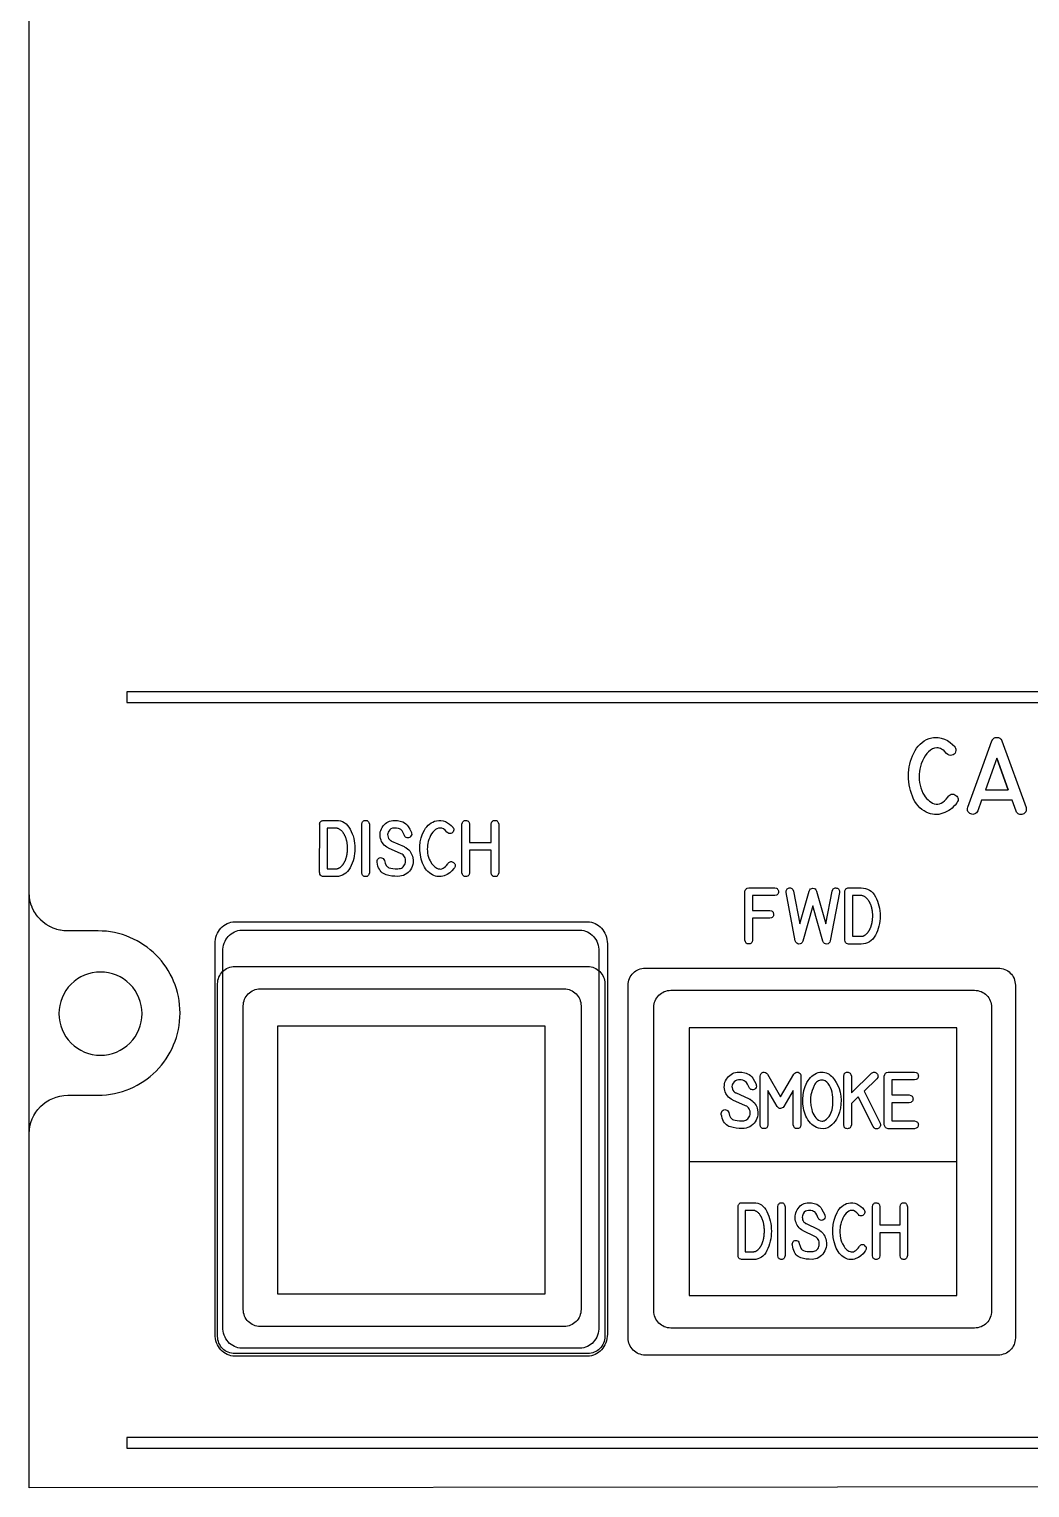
# Model space of a CAD drawing. Extents: x 27 to 704, y 10 to 614.
# Drawn here: x 559.3 to 619.1, y 181.5 to 268.7 of the extents above; entities that cross this region are included whole.
import ezdxf

# ---------------------------------------------------------------- set-up
doc = ezdxf.new("R2010")
doc.units = 0
for name, color, linetype in [('_BACKPANEL', 5, 'CONTINUOUS'), ('_ENGRAVING', 105, 'CONTINUOUS'), ('_LABELS', 30, 'CONTINUOUS'), ('_TOPLAYER', 1, 'CONTINUOUS')]:
    doc.layers.add(name, color=color, linetype=linetype)

msp = doc.modelspace()

# ---------------------------------------------------------------- linework, layer by layer
at = {"layer": '_BACKPANEL'}
for points in [[(704.25, 184.12), (704.25, 181.607), (559.25, 181.485), (559.25, 181.543), (559.25, 201.992), (559.25, 215.381), (559.25, 268.938), (559.25, 295.716), (559.25, 309.105), (704.25, 309.105), (704.25, 295.716), (704.25, 268.938), (704.25, 215.381), (704.25, 201.992)], [(571.545, 212.661), (592.641, 212.661), (592.746, 212.656), (592.848, 212.64), (592.947, 212.615), (593.041, 212.581), (593.131, 212.538), (593.216, 212.486), (593.295, 212.427), (593.368, 212.361), (593.434, 212.288), (593.493, 212.209), (593.544, 212.124), (593.588, 212.034), (593.622, 211.94), (593.647, 211.841), (593.663, 211.739), (593.668, 211.634), (593.668, 190.539), (593.663, 190.433), (593.647, 190.331), (593.622, 190.232), (593.588, 190.138), (593.544, 190.048), (593.493, 189.963), (593.434, 189.884), (593.368, 189.811), (593.295, 189.745), (593.216, 189.686), (593.131, 189.635), (593.041, 189.592), (592.947, 189.557), (592.848, 189.532), (592.746, 189.516), (592.641, 189.511), (571.545, 189.511), (571.44, 189.516), (571.338, 189.532), (571.239, 189.557), (571.145, 189.592), (571.055, 189.635), (570.97, 189.686), (570.891, 189.745), (570.818, 189.811), (570.752, 189.884), (570.693, 189.963), (570.642, 190.048), (570.598, 190.138), (570.564, 190.232), (570.539, 190.331), (570.523, 190.433), (570.518, 190.539), (570.518, 211.634), (570.523, 211.739), (570.539, 211.841), (570.564, 211.94), (570.598, 212.034), (570.642, 212.124), (570.693, 212.209), (570.752, 212.288), (570.818, 212.361), (570.891, 212.427), (570.97, 212.486), (571.055, 212.538), (571.145, 212.581), (571.239, 212.615), (571.338, 212.64), (571.44, 212.656)], [(596.093, 212.573), (617.189, 212.573), (617.294, 212.568), (617.396, 212.552), (617.495, 212.527), (617.59, 212.493), (617.679, 212.45), (617.764, 212.398), (617.843, 212.339), (617.916, 212.273), (617.982, 212.2), (618.041, 212.121), (618.093, 212.036), (618.136, 211.946), (618.17, 211.852), (618.195, 211.753), (618.211, 211.651), (618.216, 211.546), (618.216, 190.451), (618.211, 190.345), (618.195, 190.243), (618.17, 190.145), (618.136, 190.05), (618.093, 189.96), (618.041, 189.876), (617.982, 189.796), (617.916, 189.724), (617.843, 189.657), (617.764, 189.598), (617.679, 189.547), (617.59, 189.504), (617.495, 189.469), (617.396, 189.444), (617.294, 189.429), (617.189, 189.423), (596.093, 189.423), (595.988, 189.429), (595.886, 189.444), (595.787, 189.469), (595.693, 189.504), (595.603, 189.547), (595.518, 189.598), (595.439, 189.657), (595.366, 189.724), (595.3, 189.796), (595.241, 189.876), (595.19, 189.96), (595.147, 190.05), (595.112, 190.145), (595.087, 190.243), (595.071, 190.345), (595.066, 190.451), (595.066, 211.546), (595.071, 211.651), (595.087, 211.753), (595.112, 211.852), (595.147, 211.946), (595.19, 212.036), (595.241, 212.121), (595.3, 212.2), (595.366, 212.273), (595.439, 212.339), (595.518, 212.398), (595.603, 212.45), (595.693, 212.493), (595.787, 212.527), (595.886, 212.552), (595.988, 212.568)]]:
    msp.add_lwpolyline(points, close=True, dxfattribs=at)
msp.add_lwpolyline([(563.514, 207.358, 0.414214), (566.002, 209.846, 0.414214), (563.514, 212.334, 0.414214), (561.026, 209.846, 0.414214)], format="xyb", close=True, dxfattribs=at)
at = {"layer": '_ENGRAVING'}
for points in [[(565.08, 228.454), (700.897, 228.454), (700.897, 229.09), (565.08, 229.09)], [(614.73, 222.476), (614.71, 222.446), (614.698, 222.431), (614.689, 222.417), (614.609, 222.317), (614.523, 222.224), (614.431, 222.139), (614.333, 222.061), (614.229, 221.99), (614.119, 221.928), (614.002, 221.872), (613.88, 221.824), (613.755, 221.787), (613.631, 221.762), (613.507, 221.75), (613.383, 221.752), (613.26, 221.766), (613.137, 221.794), (613.015, 221.835), (612.893, 221.888), (612.757, 221.965), (612.63, 222.053), (612.512, 222.154), (612.404, 222.268), (612.305, 222.393), (612.215, 222.531), (612.135, 222.68), (612.064, 222.843), (612.003, 223.012), (611.951, 223.182), (611.908, 223.355), (611.875, 223.529), (611.851, 223.704), (611.837, 223.882), (611.832, 224.061), (611.837, 224.241), (611.851, 224.421), (611.874, 224.597), (611.908, 224.769), (611.951, 224.938), (612.004, 225.103), (612.066, 225.264), (612.138, 225.421), (612.219, 225.575), (612.311, 225.72), (612.411, 225.85), (612.522, 225.967), (612.643, 226.069), (612.773, 226.157), (612.913, 226.231), (613.062, 226.29), (613.222, 226.336), (613.316, 226.354), (613.411, 226.364), (613.505, 226.366), (613.599, 226.361), (613.694, 226.348), (613.788, 226.327), (613.976, 226.262), (614.155, 226.174), (614.318, 226.069), (614.464, 225.948), (614.593, 225.811), (614.604, 225.795), (614.645, 225.726), (614.666, 225.654), (614.667, 225.578), (614.647, 225.499), (614.61, 225.427), (614.56, 225.369), (614.498, 225.326), (614.424, 225.298), (614.339, 225.288), (614.257, 225.301), (614.179, 225.339), (614.104, 225.402), (613.955, 225.554), (613.881, 225.614), (613.808, 225.662), (613.736, 225.698), (613.664, 225.723), (613.594, 225.737), (613.524, 225.739), (613.388, 225.72), (613.259, 225.675), (613.138, 225.605), (613.024, 225.51), (612.918, 225.394), (612.822, 225.263), (612.735, 225.117), (612.657, 224.956), (612.591, 224.79), (612.539, 224.629), (612.501, 224.474), (612.477, 224.324), (612.462, 224.159), (612.459, 223.994), (612.466, 223.829), (612.485, 223.663), (612.516, 223.499), (612.56, 223.341), (612.618, 223.187), (612.689, 223.038), (612.758, 222.916), (612.832, 222.806), (612.911, 222.708), (612.994, 222.621), (613.081, 222.547), (613.173, 222.485), (613.269, 222.434), (613.369, 222.396), (613.472, 222.374), (613.574, 222.372), (613.675, 222.39), (613.775, 222.429), (613.875, 222.489), (613.975, 222.568), (614.073, 222.668), (614.172, 222.789), (614.214, 222.847), (614.268, 222.899), (614.322, 222.938), (614.376, 222.964), (614.432, 222.976), (614.488, 222.976), (614.545, 222.962), (614.603, 222.935), (614.661, 222.895), (614.714, 222.848), (614.754, 222.8), (614.781, 222.749), (614.796, 222.698), (614.798, 222.644), (614.788, 222.59), (614.765, 222.534)], [(615.374, 222.19), (616.095, 224.174), (616.818, 226.158), (616.865, 226.248), (616.895, 226.283), (616.929, 226.312), (616.968, 226.335), (617.012, 226.351), (617.113, 226.365), (617.215, 226.353), (617.258, 226.337), (617.298, 226.314), (617.333, 226.285), (617.363, 226.249), (617.41, 226.158), (618.853, 222.179), (618.865, 222.103), (618.866, 222.034), (618.857, 221.972), (618.838, 221.918), (618.809, 221.87), (618.769, 221.829), (618.72, 221.796), (618.659, 221.769), (618.596, 221.752), (618.536, 221.746), (618.48, 221.752), (618.428, 221.77), (618.38, 221.8), (618.335, 221.841), (618.294, 221.894), (618.257, 221.958), (618.025, 222.602), (616.191, 222.602), (615.965, 221.974), (615.928, 221.909), (615.886, 221.856), (615.84, 221.815), (615.791, 221.786), (615.738, 221.768), (615.681, 221.763), (615.62, 221.77), (615.556, 221.788), (615.495, 221.816), (615.445, 221.85), (615.406, 221.891), (615.377, 221.938), (615.36, 221.991), (615.354, 222.051), (615.358, 222.117)], [(617.795, 223.234), (617.111, 225.125), (616.422, 223.234)], [(617.111, 225.125), (617.795, 223.234)], [(576.843, 221.4), (577.6, 221.4), (577.736, 221.392), (577.864, 221.367), (577.983, 221.326), (578.093, 221.269), (578.194, 221.195), (578.287, 221.105), (578.37, 220.999), (578.445, 220.876), (578.511, 220.743), (578.568, 220.607), (578.617, 220.468), (578.656, 220.325), (578.687, 220.18), (578.709, 220.031), (578.722, 219.878), (578.726, 219.723), (578.722, 219.567), (578.709, 219.414), (578.687, 219.265), (578.656, 219.12), (578.616, 218.977), (578.568, 218.838), (578.51, 218.702), (578.444, 218.569), (578.369, 218.446), (578.286, 218.34), (578.193, 218.25), (578.092, 218.176), (577.982, 218.119), (577.864, 218.078), (577.736, 218.053), (577.6, 218.045), (576.843, 218.045), (576.846, 218.045), (576.843, 218.045), (576.785, 218.055), (576.712, 218.084), (576.66, 218.131), (576.629, 218.195), (576.62, 218.277), (576.618, 218.277), (576.62, 221.171), (576.618, 221.184), (576.624, 221.227), (576.638, 221.267), (576.659, 221.304), (576.688, 221.337), (576.722, 221.365), (576.76, 221.384), (576.8, 221.396), (576.845, 221.4)], [(577.6, 218.507), (577.606, 218.507), (577.614, 218.507), (577.62, 218.508), (577.627, 218.508), (577.634, 218.509), (577.643, 218.51), (577.65, 218.511), (577.658, 218.512), (577.664, 218.513), (577.672, 218.513), (577.685, 218.517), (577.691, 218.519), (577.699, 218.523), (577.707, 218.524), (577.716, 218.527), (577.722, 218.528), (577.73, 218.531), (577.744, 218.538), (577.761, 218.545), (577.767, 218.547), (577.775, 218.551), (577.788, 218.559), (577.804, 218.567), (577.81, 218.572), (577.818, 218.577), (577.833, 218.587), (577.84, 218.591), (577.849, 218.597), (577.855, 218.602), (577.863, 218.608), (577.87, 218.613), (577.878, 218.618), (577.894, 218.631), (577.907, 218.644), (577.913, 218.651), (577.921, 218.659), (577.928, 218.666), (577.936, 218.674), (577.95, 218.687), (577.957, 218.694), (577.965, 218.702), (577.971, 218.709), (577.979, 218.718), (577.992, 218.735), (578.006, 218.753), (578.019, 218.771), (578.026, 218.78), (578.034, 218.789), (578.039, 218.798), (578.047, 218.808), (578.052, 218.819), (578.059, 218.83), (578.072, 218.849), (578.078, 218.86), (578.085, 218.871), (578.091, 218.881), (578.098, 218.892), (578.108, 218.913), (578.113, 218.925), (578.121, 218.938), (578.126, 218.948), (578.133, 218.961), (578.137, 218.972), (578.143, 218.985), (578.154, 219.01), (578.166, 219.036), (578.17, 219.048), (578.175, 219.062), (578.179, 219.075), (578.185, 219.09), (578.193, 219.116), (578.197, 219.129), (578.202, 219.144), (578.211, 219.172), (578.22, 219.2), (578.223, 219.214), (578.227, 219.229), (578.23, 219.243), (578.235, 219.259), (578.237, 219.271), (578.241, 219.287), (578.246, 219.318), (578.248, 219.332), (578.252, 219.347), (578.254, 219.361), (578.257, 219.377), (578.262, 219.408), (578.264, 219.423), (578.268, 219.439), (578.272, 219.47), (578.272, 219.484), (578.275, 219.501), (578.278, 219.532), (578.28, 219.564), (578.281, 219.596), (578.283, 219.627), (578.284, 219.643), (578.286, 219.66), (578.287, 219.674), (578.288, 219.691), (578.288, 219.706), (578.288, 219.723), (578.288, 219.738), (578.288, 219.754), (578.287, 219.769), (578.286, 219.786), (578.286, 219.801), (578.286, 219.818), (578.283, 219.85), (578.281, 219.88), (578.278, 219.914), (578.276, 219.944), (578.273, 219.975), (578.271, 219.99), (578.27, 220.006), (578.264, 220.037), (578.26, 220.051), (578.259, 220.067), (578.254, 220.098), (578.249, 220.129), (578.241, 220.158), (578.236, 220.186), (578.231, 220.2), (578.228, 220.216), (578.223, 220.23), (578.22, 220.245), (578.212, 220.273), (578.204, 220.301), (578.198, 220.313), (578.194, 220.327), (578.185, 220.355), (578.175, 220.381), (578.17, 220.393), (578.166, 220.407), (578.159, 220.419), (578.154, 220.432), (578.143, 220.456), (578.133, 220.479), (578.122, 220.504), (578.116, 220.515), (578.111, 220.525), (578.098, 220.548), (578.085, 220.57), (578.078, 220.58), (578.072, 220.591), (578.059, 220.61), (578.053, 220.62), (578.048, 220.63), (578.021, 220.668), (577.995, 220.704), (577.966, 220.737), (577.937, 220.768), (577.91, 220.796), (577.879, 220.82), (577.849, 220.845), (577.818, 220.866), (577.789, 220.884), (577.761, 220.899), (577.73, 220.91), (577.699, 220.922), (577.685, 220.926), (577.672, 220.932), (577.643, 220.937), (577.614, 220.938), (577.606, 220.938), (577.6, 220.938), (577.07, 220.938), (577.07, 218.507)], [(579.593, 218.271), (579.565, 218.17), (579.544, 218.13), (579.518, 218.098), (579.487, 218.073), (579.451, 218.055), (579.41, 218.044), (579.364, 218.041), (579.318, 218.045), (579.277, 218.055), (579.241, 218.073), (579.21, 218.099), (579.184, 218.131), (579.163, 218.171), (579.136, 218.271), (579.136, 221.168), (579.163, 221.269), (579.184, 221.308), (579.21, 221.341), (579.241, 221.366), (579.277, 221.385), (579.318, 221.396), (579.364, 221.399), (579.41, 221.396), (579.451, 221.385), (579.487, 221.367), (579.518, 221.342), (579.544, 221.309), (579.565, 221.269), (579.593, 221.168)], [(581.666, 219.831), (581.691, 219.819), (581.72, 219.804), (581.746, 219.79), (581.771, 219.774), (581.797, 219.759), (581.873, 219.703), (581.941, 219.642), (582.002, 219.576), (582.055, 219.505), (582.1, 219.428), (582.138, 219.347), (582.169, 219.26), (582.191, 219.169), (582.209, 219.019), (582.204, 218.866), (582.185, 218.756), (582.153, 218.651), (582.108, 218.55), (582.051, 218.454), (581.983, 218.364), (581.907, 218.286), (581.822, 218.218), (581.73, 218.161), (581.625, 218.112), (581.519, 218.078), (581.411, 218.057), (581.301, 218.05), (581.117, 218.056), (580.937, 218.074), (580.761, 218.105), (580.589, 218.147), (580.507, 218.177), (580.432, 218.216), (580.362, 218.266), (580.298, 218.326), (580.241, 218.397), (580.19, 218.477), (580.144, 218.568), (580.105, 218.669), (580.076, 218.78), (580.054, 218.895), (580.048, 218.952), (580.056, 219.006), (580.077, 219.056), (580.111, 219.103), (580.154, 219.141), (580.202, 219.165), (580.255, 219.176), (580.313, 219.172), (580.371, 219.152), (580.42, 219.119), (580.46, 219.072), (580.489, 219.011), (580.494, 218.997), (580.54, 218.837), (580.6, 218.713), (580.635, 218.664), (580.675, 218.625), (580.717, 218.594), (580.763, 218.572), (580.869, 218.543), (580.993, 218.522), (581.136, 218.512), (581.298, 218.51), (581.373, 218.515), (581.443, 218.529), (581.506, 218.553), (581.563, 218.585), (581.614, 218.628), (581.659, 218.68), (581.698, 218.741), (581.73, 218.812), (581.75, 218.879), (581.76, 218.949), (581.758, 219.019), (581.746, 219.091), (581.724, 219.16), (581.693, 219.224), (581.654, 219.281), (581.606, 219.333), (581.552, 219.372), (581.484, 219.41), (580.74, 219.742), (580.716, 219.755), (580.629, 219.807), (580.551, 219.864), (580.481, 219.926), (580.42, 219.993), (580.368, 220.066), (580.324, 220.143), (580.289, 220.226), (580.263, 220.314), (580.242, 220.417), (580.232, 220.518), (580.233, 220.616), (580.246, 220.712), (580.271, 220.805), (580.307, 220.895), (580.354, 220.982), (580.413, 221.067), (580.48, 221.145), (580.552, 221.213), (580.629, 221.27), (580.711, 221.317), (580.799, 221.353), (580.891, 221.379), (580.988, 221.395), (581.09, 221.4), (581.267, 221.395), (581.434, 221.363), (581.515, 221.342), (581.597, 221.31), (581.692, 221.257), (581.775, 221.195), (581.847, 221.125), (581.907, 221.045), (582.009, 220.869), (582.101, 220.679), (582.116, 220.637), (582.121, 220.56), (582.1, 220.491), (582.059, 220.429), (582.026, 220.399), (581.983, 220.374), (581.938, 220.36), (581.891, 220.356), (581.842, 220.363), (581.796, 220.38), (581.754, 220.407), (581.719, 220.445), (581.69, 220.494), (581.601, 220.688), (581.544, 220.779), (581.468, 220.853), (581.4, 220.891), (581.327, 220.919), (581.222, 220.937), (581.074, 220.941), (580.973, 220.928), (580.884, 220.892), (580.808, 220.833), (580.745, 220.751), (580.712, 220.69), (580.692, 220.625), (580.683, 220.556), (580.687, 220.484), (580.706, 220.399), (580.74, 220.323), (580.789, 220.258), (580.854, 220.203), (580.869, 220.192), (580.886, 220.181), (580.904, 220.173), (580.923, 220.165)], [(584.677, 218.569), (584.663, 218.548), (584.655, 218.536), (584.648, 218.527), (584.53, 218.386), (584.394, 218.267), (584.241, 218.17), (584.071, 218.095), (583.981, 218.067), (583.893, 218.049), (583.804, 218.041), (583.716, 218.042), (583.628, 218.053), (583.54, 218.073), (583.453, 218.102), (583.366, 218.141), (583.268, 218.197), (583.178, 218.262), (583.094, 218.335), (583.016, 218.418), (582.946, 218.509), (582.882, 218.609), (582.824, 218.718), (582.774, 218.836), (582.693, 219.083), (582.639, 219.336), (582.612, 219.593), (582.611, 219.854), (582.638, 220.113), (582.693, 220.361), (582.775, 220.599), (582.885, 220.825), (582.95, 220.931), (583.022, 221.026), (583.101, 221.11), (583.187, 221.185), (583.28, 221.249), (583.38, 221.302), (583.487, 221.346), (583.601, 221.379), (583.736, 221.4), (583.87, 221.398), (584.005, 221.373), (584.139, 221.326), (584.267, 221.261), (584.383, 221.185), (584.487, 221.097), (584.579, 220.997), (584.587, 220.986), (584.617, 220.935), (584.632, 220.883), (584.632, 220.828), (584.618, 220.77), (584.592, 220.717), (584.556, 220.675), (584.512, 220.644), (584.459, 220.624), (584.398, 220.616), (584.34, 220.626), (584.284, 220.654), (584.231, 220.699), (584.124, 220.81), (584.019, 220.888), (583.917, 220.933), (583.866, 220.943), (583.816, 220.945), (583.719, 220.931), (583.627, 220.898), (583.541, 220.847), (583.459, 220.778), (583.384, 220.693), (583.315, 220.598), (583.253, 220.492), (583.197, 220.375), (583.15, 220.254), (583.113, 220.137), (583.086, 220.023), (583.069, 219.914), (583.058, 219.794), (583.056, 219.674), (583.061, 219.554), (583.074, 219.433), (583.096, 219.314), (583.128, 219.199), (583.169, 219.087), (583.22, 218.979), (583.322, 218.809), (583.379, 218.738), (583.438, 218.675), (583.5, 218.621), (583.566, 218.575), (583.634, 218.539), (583.706, 218.511), (583.779, 218.495), (583.852, 218.493), (583.924, 218.507), (583.996, 218.535), (584.067, 218.578), (584.138, 218.636), (584.209, 218.709), (584.279, 218.797), (584.309, 218.839), (584.347, 218.877), (584.386, 218.906), (584.425, 218.924), (584.465, 218.933), (584.505, 218.933), (584.545, 218.923), (584.587, 218.904), (584.628, 218.875), (584.694, 218.805), (584.714, 218.768), (584.725, 218.731), (584.726, 218.692), (584.719, 218.652), (584.703, 218.611)], [(585.126, 218.271), (585.126, 221.168), (585.153, 221.27), (585.175, 221.311), (585.201, 221.343), (585.233, 221.369), (585.27, 221.386), (585.313, 221.397), (585.36, 221.399), (585.408, 221.395), (585.449, 221.383), (585.485, 221.365), (585.515, 221.339), (585.54, 221.307), (585.559, 221.267), (585.579, 221.168), (585.579, 220.085), (586.873, 220.085), (586.873, 221.168), (586.899, 221.269), (586.92, 221.308), (586.946, 221.341), (586.977, 221.366), (587.013, 221.385), (587.054, 221.396), (587.1, 221.399), (587.146, 221.396), (587.187, 221.385), (587.223, 221.367), (587.254, 221.342), (587.28, 221.309), (587.301, 221.269), (587.329, 221.168), (587.329, 218.271), (587.301, 218.17), (587.28, 218.13), (587.254, 218.098), (587.223, 218.073), (587.187, 218.055), (587.146, 218.044), (587.1, 218.041), (587.054, 218.045), (587.013, 218.055), (586.977, 218.073), (586.946, 218.099), (586.92, 218.131), (586.899, 218.171), (586.873, 218.271), (586.873, 219.619), (585.579, 219.619), (585.579, 218.271), (585.559, 218.172), (585.54, 218.133), (585.515, 218.101), (585.485, 218.075), (585.449, 218.057), (585.408, 218.046), (585.36, 218.042), (585.313, 218.044), (585.27, 218.055), (585.233, 218.072), (585.201, 218.097), (585.175, 218.13), (585.153, 218.169)], [(602.045, 214.24), (602.045, 217.131), (602.071, 217.227), (602.091, 217.265), (602.117, 217.297), (602.148, 217.323), (602.185, 217.343), (602.274, 217.364), (603.83, 217.364), (603.928, 217.342), (603.966, 217.323), (603.997, 217.297), (604.022, 217.265), (604.039, 217.226), (604.05, 217.182), (604.053, 217.132), (604.05, 217.081), (604.039, 217.037), (604.021, 216.999), (603.997, 216.968), (603.965, 216.942), (603.926, 216.923), (603.827, 216.903), (602.497, 216.903), (602.497, 216.007), (603.534, 216.007), (603.631, 215.987), (603.67, 215.968), (603.701, 215.943), (603.726, 215.913), (603.744, 215.876), (603.755, 215.834), (603.759, 215.785), (603.756, 215.737), (603.746, 215.694), (603.729, 215.656), (603.704, 215.623), (603.673, 215.596), (603.634, 215.574), (603.534, 215.546), (602.497, 215.546), (602.497, 214.24), (602.478, 214.141), (602.459, 214.102), (602.435, 214.07), (602.405, 214.044), (602.369, 214.026), (602.327, 214.015), (602.279, 214.011), (602.232, 214.013), (602.189, 214.024), (602.152, 214.041), (602.12, 214.066), (602.093, 214.099), (602.072, 214.138)], [(606.323, 217.177), (606.886, 215.217), (607.262, 217.177), (607.304, 217.271), (607.331, 217.306), (607.362, 217.333), (607.397, 217.351), (607.436, 217.361), (607.479, 217.363), (607.526, 217.357), (607.572, 217.344), (607.612, 217.325), (607.644, 217.3), (607.67, 217.27), (607.689, 217.234), (607.702, 217.192), (607.707, 217.09), (607.151, 214.196), (607.119, 214.116), (607.073, 214.058), (607.014, 214.022), (606.941, 214.007), (606.868, 214.015), (606.805, 214.045), (606.753, 214.098), (606.712, 214.173), (606.105, 216.287), (605.502, 214.173), (605.46, 214.096), (605.408, 214.043), (605.346, 214.013), (605.275, 214.007), (605.204, 214.023), (605.145, 214.06), (605.097, 214.118), (605.06, 214.196), (604.503, 217.09), (604.515, 217.195), (604.529, 217.238), (604.549, 217.275), (604.575, 217.305), (604.607, 217.33), (604.644, 217.348), (604.687, 217.36), (604.731, 217.364), (604.772, 217.361), (604.81, 217.35), (604.845, 217.332), (604.877, 217.305), (604.906, 217.27), (604.954, 217.177), (605.325, 215.214), (605.888, 217.177), (605.927, 217.248), (605.977, 217.3), (606.038, 217.332), (606.109, 217.344), (606.179, 217.335), (606.238, 217.305), (606.286, 217.252)], [(608.244, 217.364), (609.001, 217.364), (609.138, 217.355), (609.266, 217.331), (609.385, 217.29), (609.495, 217.233), (609.596, 217.159), (609.689, 217.069), (609.772, 216.962), (609.847, 216.839), (609.913, 216.707), (609.97, 216.57), (610.018, 216.431), (610.058, 216.289), (610.089, 216.143), (610.111, 215.994), (610.124, 215.841), (610.128, 215.686), (610.124, 215.53), (610.111, 215.377), (610.089, 215.228), (610.058, 215.082), (610.018, 214.94), (609.97, 214.801), (609.912, 214.664), (609.846, 214.532), (609.771, 214.409), (609.688, 214.302), (609.595, 214.212), (609.494, 214.138), (609.384, 214.081), (609.265, 214.04), (609.138, 214.016), (609.001, 214.007), (608.244, 214.007), (608.247, 214.007), (608.244, 214.007), (608.186, 214.017), (608.113, 214.046), (608.061, 214.093), (608.031, 214.158), (608.021, 214.24), (608.019, 214.24), (608.021, 217.134), (608.019, 217.147), (608.025, 217.191), (608.039, 217.231), (608.06, 217.267), (608.089, 217.301), (608.123, 217.328), (608.161, 217.348), (608.202, 217.36), (608.246, 217.364)], [(609.001, 214.469), (609.008, 214.469), (609.016, 214.469), (609.021, 214.47), (609.029, 214.471), (609.036, 214.472), (609.045, 214.473), (609.051, 214.474), (609.059, 214.474), (609.066, 214.475), (609.074, 214.476), (609.087, 214.479), (609.093, 214.482), (609.101, 214.486), (609.108, 214.487), (609.117, 214.489), (609.124, 214.491), (609.132, 214.494), (609.146, 214.501), (609.162, 214.507), (609.169, 214.51), (609.177, 214.514), (609.189, 214.522), (609.206, 214.53), (609.212, 214.534), (609.22, 214.54), (609.234, 214.55), (609.242, 214.554), (609.251, 214.56), (609.257, 214.565), (609.265, 214.571), (609.271, 214.575), (609.279, 214.581), (609.296, 214.594), (609.308, 214.607), (609.315, 214.614), (609.323, 214.622), (609.329, 214.628), (609.337, 214.637), (609.352, 214.65), (609.358, 214.656), (609.366, 214.664), (609.373, 214.672), (609.381, 214.681), (609.394, 214.697), (609.408, 214.715), (609.421, 214.733), (609.427, 214.742), (609.435, 214.751), (609.441, 214.761), (609.448, 214.771), (609.454, 214.782), (609.461, 214.792), (609.474, 214.812), (609.48, 214.823), (609.487, 214.833), (609.492, 214.844), (609.5, 214.855), (609.509, 214.876), (609.515, 214.887), (609.522, 214.9), (609.528, 214.911), (609.535, 214.923), (609.539, 214.935), (609.545, 214.948), (609.556, 214.973), (609.567, 214.999), (609.571, 215.011), (609.577, 215.025), (609.581, 215.038), (609.587, 215.053), (609.595, 215.079), (609.599, 215.092), (609.604, 215.107), (609.612, 215.135), (609.622, 215.163), (609.624, 215.177), (609.628, 215.192), (609.632, 215.206), (609.636, 215.222), (609.639, 215.234), (609.643, 215.25), (609.648, 215.281), (609.65, 215.295), (609.654, 215.31), (609.656, 215.324), (609.659, 215.34), (609.664, 215.371), (609.666, 215.386), (609.67, 215.402), (609.673, 215.433), (609.674, 215.447), (609.677, 215.464), (609.68, 215.495), (609.681, 215.527), (609.683, 215.559), (609.685, 215.59), (609.685, 215.606), (609.688, 215.623), (609.689, 215.637), (609.689, 215.654), (609.689, 215.669), (609.689, 215.686), (609.689, 215.701), (609.689, 215.717), (609.689, 215.732), (609.688, 215.749), (609.688, 215.764), (609.688, 215.781), (609.685, 215.813), (609.683, 215.843), (609.68, 215.877), (609.678, 215.907), (609.675, 215.938), (609.673, 215.953), (609.672, 215.969), (609.665, 216), (609.662, 216.014), (609.66, 216.03), (609.656, 216.061), (609.651, 216.092), (609.643, 216.121), (609.638, 216.149), (609.633, 216.163), (609.63, 216.179), (609.625, 216.193), (609.622, 216.208), (609.614, 216.236), (609.606, 216.264), (609.6, 216.276), (609.596, 216.29), (609.587, 216.318), (609.577, 216.344), (609.571, 216.357), (609.567, 216.371), (609.561, 216.382), (609.556, 216.395), (609.545, 216.42), (609.535, 216.443), (609.524, 216.467), (609.517, 216.478), (609.513, 216.489), (609.5, 216.511), (609.487, 216.533), (609.48, 216.543), (609.474, 216.554), (609.461, 216.574), (609.455, 216.584), (609.45, 216.593), (609.423, 216.631), (609.397, 216.667), (609.368, 216.7), (609.339, 216.731), (609.312, 216.759), (609.281, 216.784), (609.251, 216.808), (609.22, 216.829), (609.191, 216.847), (609.162, 216.862), (609.132, 216.874), (609.101, 216.885), (609.087, 216.889), (609.074, 216.895), (609.045, 216.9), (609.016, 216.902), (609.008, 216.902), (609.001, 216.902), (608.471, 216.902), (608.471, 214.469)], [(571.555, 215.336), (592.631, 215.336), (592.753, 215.329), (592.871, 215.309), (592.986, 215.277), (593.095, 215.233), (593.199, 215.177), (593.297, 215.112), (593.389, 215.036), (593.473, 214.951), (593.55, 214.857), (593.619, 214.756), (593.678, 214.647), (593.728, 214.532), (593.768, 214.411), (593.797, 214.284), (593.815, 214.153), (593.821, 214.018), (593.821, 190.676), (593.815, 190.541), (593.797, 190.41), (593.768, 190.284), (593.728, 190.162), (593.678, 190.047), (593.619, 189.938), (593.55, 189.837), (593.473, 189.743), (593.389, 189.658), (593.297, 189.582), (593.199, 189.517), (593.095, 189.461), (592.986, 189.417), (592.871, 189.385), (592.753, 189.365), (592.631, 189.358), (571.555, 189.358), (571.433, 189.365), (571.315, 189.385), (571.2, 189.417), (571.091, 189.461), (570.987, 189.517), (570.889, 189.582), (570.797, 189.658), (570.713, 189.743), (570.636, 189.837), (570.568, 189.938), (570.508, 190.047), (570.458, 190.162), (570.418, 190.284), (570.389, 190.41), (570.371, 190.541), (570.365, 190.676), (570.365, 214.018), (570.371, 214.153), (570.389, 214.284), (570.418, 214.411), (570.458, 214.532), (570.508, 214.647), (570.568, 214.756), (570.636, 214.857), (570.713, 214.951), (570.797, 215.036), (570.889, 215.112), (570.987, 215.177), (571.091, 215.233), (571.2, 215.277), (571.315, 215.309), (571.433, 215.329)], [(571.963, 214.836), (592.179, 214.836), (592.296, 214.83), (592.41, 214.81), (592.52, 214.779), (592.625, 214.737), (592.725, 214.683), (592.819, 214.62), (592.907, 214.547), (592.988, 214.465), (593.061, 214.375), (593.127, 214.278), (593.184, 214.173), (593.232, 214.062), (593.27, 213.945), (593.298, 213.824), (593.315, 213.697), (593.321, 213.567), (593.321, 191.105), (593.315, 190.975), (593.298, 190.849), (593.27, 190.727), (593.232, 190.61), (593.184, 190.499), (593.127, 190.395), (593.061, 190.297), (592.988, 190.207), (592.907, 190.125), (592.819, 190.052), (592.725, 189.989), (592.625, 189.936), (592.52, 189.893), (592.41, 189.862), (592.296, 189.843), (592.179, 189.836), (571.963, 189.836), (571.846, 189.843), (571.733, 189.862), (571.623, 189.893), (571.518, 189.936), (571.418, 189.989), (571.324, 190.052), (571.236, 190.125), (571.155, 190.207), (571.081, 190.297), (571.016, 190.395), (570.959, 190.499), (570.911, 190.61), (570.872, 190.727), (570.844, 190.849), (570.827, 190.975), (570.821, 191.105), (570.821, 213.567), (570.827, 213.697), (570.844, 213.824), (570.872, 213.945), (570.911, 214.062), (570.959, 214.173), (571.016, 214.278), (571.081, 214.375), (571.155, 214.465), (571.236, 214.547), (571.324, 214.62), (571.418, 214.683), (571.518, 214.737), (571.623, 214.779), (571.733, 214.81), (571.846, 214.83)], [(565.08, 183.867), (700.897, 183.867), (700.897, 184.504), (565.08, 184.504)]]:
    msp.add_lwpolyline(points, close=True, dxfattribs=at)
at = {"layer": '_LABELS'}
for points in [[(590.093, 193.085), (590.093, 209.087), (574.093, 209.087), (574.093, 193.085)], [(614.721, 192.996), (614.721, 208.998), (598.721, 208.998), (598.721, 192.996)], [(602.269, 204.762), (602.295, 204.751), (602.325, 204.736), (602.351, 204.721), (602.376, 204.705), (602.403, 204.69), (602.48, 204.634), (602.549, 204.572), (602.61, 204.506), (602.664, 204.434), (602.71, 204.357), (602.749, 204.275), (602.779, 204.188), (602.802, 204.096), (602.82, 203.945), (602.815, 203.791), (602.796, 203.681), (602.763, 203.575), (602.718, 203.473), (602.66, 203.376), (602.591, 203.286), (602.514, 203.207), (602.428, 203.139), (602.335, 203.082), (602.228, 203.032), (602.121, 202.997), (602.011, 202.976), (601.899, 202.969), (601.712, 202.975), (601.53, 202.994), (601.351, 203.025), (601.177, 203.068), (601.094, 203.097), (601.018, 203.137), (600.947, 203.187), (600.883, 203.248), (600.824, 203.319), (600.772, 203.4), (600.726, 203.491), (600.687, 203.593), (600.657, 203.705), (600.634, 203.82), (600.629, 203.878), (600.637, 203.932), (600.658, 203.983), (600.692, 204.03), (600.736, 204.068), (600.785, 204.093), (600.838, 204.103), (600.897, 204.099), (600.956, 204.079), (601.006, 204.046), (601.046, 203.998), (601.076, 203.938), (601.081, 203.923), (601.127, 203.762), (601.188, 203.637), (601.224, 203.588), (601.264, 203.548), (601.307, 203.517), (601.354, 203.496), (601.461, 203.466), (601.587, 203.445), (601.732, 203.434), (601.896, 203.433), (601.973, 203.438), (602.043, 203.452), (602.107, 203.476), (602.165, 203.509), (602.217, 203.551), (602.263, 203.604), (602.302, 203.665), (602.335, 203.736), (602.355, 203.805), (602.365, 203.874), (602.363, 203.945), (602.351, 204.018), (602.329, 204.088), (602.297, 204.151), (602.258, 204.209), (602.209, 204.261), (602.154, 204.301), (602.085, 204.338), (601.33, 204.673), (601.306, 204.686), (601.218, 204.739), (601.138, 204.796), (601.068, 204.858), (601.006, 204.926), (600.953, 204.999), (600.909, 205.077), (600.873, 205.16), (600.846, 205.249), (600.825, 205.353), (600.815, 205.455), (600.817, 205.553), (600.83, 205.65), (600.855, 205.743), (600.891, 205.834), (600.939, 205.922), (600.999, 206.007), (601.067, 206.086), (601.14, 206.154), (601.218, 206.211), (601.301, 206.259), (601.39, 206.295), (601.483, 206.322), (601.582, 206.337), (601.686, 206.343), (601.865, 206.338), (602.035, 206.305), (602.117, 206.284), (602.199, 206.252), (602.296, 206.199), (602.381, 206.136), (602.453, 206.065), (602.514, 205.985), (602.618, 205.808), (602.711, 205.617), (602.726, 205.574), (602.731, 205.497), (602.709, 205.427), (602.669, 205.364), (602.634, 205.335), (602.591, 205.31), (602.546, 205.295), (602.498, 205.291), (602.449, 205.298), (602.401, 205.315), (602.359, 205.343), (602.324, 205.381), (602.294, 205.43), (602.203, 205.626), (602.146, 205.717), (602.069, 205.792), (602, 205.83), (601.925, 205.858), (601.819, 205.876), (601.669, 205.881), (601.567, 205.867), (601.477, 205.831), (601.4, 205.772), (601.335, 205.689), (601.302, 205.627), (601.282, 205.562), (601.273, 205.493), (601.277, 205.42), (601.296, 205.334), (601.33, 205.258), (601.381, 205.192), (601.446, 205.137), (601.461, 205.126), (601.479, 205.115), (601.497, 205.107), (601.516, 205.099)], [(605.395, 203.195), (605.368, 203.094), (605.346, 203.055), (605.32, 203.022), (605.289, 202.997), (605.252, 202.979), (605.211, 202.969), (605.165, 202.965), (605.119, 202.969), (605.077, 202.98), (605.041, 202.998), (605.01, 203.023), (604.984, 203.056), (604.963, 203.095), (604.936, 203.195), (604.936, 205.256), (604.377, 204.287), (604.331, 204.239), (604.282, 204.204), (604.231, 204.182), (604.177, 204.173), (604.123, 204.179), (604.073, 204.199), (604.025, 204.236), (603.981, 204.287), (603.425, 205.251), (603.426, 203.195), (603.402, 203.095), (603.381, 203.056), (603.354, 203.024), (603.322, 202.999), (603.284, 202.981), (603.24, 202.97), (603.191, 202.967), (603.141, 202.971), (603.098, 202.981), (603.061, 202.999), (603.03, 203.024), (603.004, 203.057), (602.985, 203.096), (602.965, 203.195), (602.965, 206.108), (602.98, 206.194), (603.013, 206.26), (603.063, 206.307), (603.13, 206.335), (603.203, 206.342), (603.271, 206.327), (603.335, 206.29), (603.394, 206.23), (604.178, 204.866), (604.97, 206.23), (605.029, 206.29), (605.092, 206.327), (605.159, 206.342), (605.232, 206.334), (605.298, 206.306), (605.347, 206.259), (605.38, 206.193), (605.395, 206.108)], [(607.672, 205.371), (607.736, 205.14), (607.776, 204.905), (607.792, 204.666), (607.786, 204.423), (607.755, 204.182), (607.701, 203.952), (607.622, 203.733), (607.519, 203.525), (607.44, 203.404), (607.348, 203.292), (607.242, 203.189), (607.123, 203.096), (606.994, 203.022), (606.859, 202.977), (606.717, 202.961), (606.569, 202.973), (606.449, 203), (606.336, 203.038), (606.231, 203.087), (606.133, 203.147), (606.042, 203.217), (605.958, 203.299), (605.882, 203.391), (605.813, 203.494), (605.75, 203.604), (605.695, 203.717), (605.647, 203.833), (605.606, 203.952), (605.572, 204.074), (605.545, 204.2), (605.512, 204.46), (605.506, 204.724), (605.528, 204.985), (605.577, 205.242), (605.654, 205.496), (605.702, 205.618), (605.757, 205.732), (605.819, 205.836), (605.887, 205.932), (605.963, 206.02), (606.044, 206.099), (606.133, 206.169), (606.228, 206.23), (606.326, 206.279), (606.425, 206.314), (606.527, 206.336), (606.631, 206.343), (606.729, 206.338), (606.822, 206.323), (606.911, 206.299), (606.995, 206.266), (607.075, 206.223), (607.15, 206.17), (607.22, 206.108), (607.286, 206.037), (607.406, 205.88), (607.51, 205.717), (607.599, 205.547)], [(606.644, 205.874), (606.571, 205.869), (606.503, 205.854), (606.439, 205.828), (606.38, 205.792), (606.326, 205.747), (606.276, 205.69), (606.231, 205.624), (606.19, 205.547), (606.12, 205.39), (606.064, 205.245), (606.023, 205.111), (605.995, 204.99), (605.974, 204.804), (605.972, 204.583), (605.994, 204.345), (606.041, 204.11), (606.075, 203.996), (606.116, 203.888), (606.165, 203.786), (606.222, 203.689), (606.287, 203.604), (606.361, 203.534), (606.445, 203.48), (606.538, 203.441), (606.648, 203.42), (606.7, 203.42), (606.75, 203.428), (606.799, 203.443), (606.845, 203.465), (606.932, 203.533), (607.009, 203.616), (607.077, 203.702), (607.134, 203.79), (607.182, 203.882), (607.222, 203.984), (607.255, 204.101), (607.281, 204.233), (607.3, 204.38), (607.311, 204.534), (607.312, 204.688), (607.304, 204.842), (607.285, 204.996), (607.257, 205.146), (607.217, 205.288), (607.166, 205.423), (607.104, 205.55), (607.029, 205.662), (606.94, 205.752), (606.836, 205.819), (606.719, 205.864)], [(609.608, 206.28), (609.698, 206.33), (609.741, 206.342), (609.783, 206.344), (609.823, 206.338), (609.863, 206.322), (609.9, 206.298), (609.937, 206.264), (609.968, 206.226), (609.99, 206.187), (610.003, 206.148), (610.007, 206.108), (610.001, 206.067), (609.986, 206.026), (609.929, 205.943), (609.174, 205.209), (610.131, 203.299), (610.149, 203.192), (610.147, 203.145), (610.137, 203.103), (610.118, 203.065), (610.092, 203.032), (610.059, 203.003), (610.017, 202.979), (609.972, 202.962), (609.93, 202.953), (609.889, 202.954), (609.851, 202.963), (609.815, 202.981), (609.781, 203.009), (609.72, 203.09), (608.827, 204.873), (608.411, 204.467), (608.411, 203.192), (608.383, 203.09), (608.361, 203.051), (608.333, 203.018), (608.301, 202.993), (608.263, 202.975), (608.22, 202.965), (608.172, 202.962), (608.124, 202.966), (608.081, 202.977), (608.045, 202.995), (608.015, 203.021), (607.99, 203.053), (607.971, 203.092), (607.952, 203.192), (607.952, 206.108), (607.971, 206.209), (607.99, 206.249), (608.015, 206.281), (608.045, 206.307), (608.081, 206.326), (608.124, 206.337), (608.172, 206.342), (608.22, 206.339), (608.263, 206.329), (608.301, 206.311), (608.333, 206.285), (608.361, 206.252), (608.383, 206.212), (608.411, 206.108), (608.411, 205.114)], [(612.187, 205.882), (610.836, 205.882), (610.836, 204.98), (611.866, 204.98), (611.968, 204.952), (612.007, 204.931), (612.04, 204.904), (612.065, 204.872), (612.083, 204.835), (612.094, 204.793), (612.097, 204.745), (612.093, 204.698), (612.082, 204.655), (612.064, 204.618), (612.039, 204.586), (612.006, 204.56), (611.967, 204.539), (611.866, 204.512), (610.836, 204.512), (610.836, 203.428), (612.187, 203.428), (612.288, 203.4), (612.327, 203.379), (612.36, 203.352), (612.385, 203.321), (612.403, 203.284), (612.414, 203.242), (612.417, 203.195), (612.414, 203.148), (612.403, 203.107), (612.385, 203.07), (612.36, 203.039), (612.327, 203.012), (612.288, 202.991), (612.187, 202.964), (610.61, 202.964), (610.519, 202.989), (610.481, 203.01), (610.45, 203.036), (610.424, 203.068), (610.403, 203.106), (610.378, 203.199), (610.378, 206.112), (610.404, 206.208), (610.425, 206.246), (610.451, 206.278), (610.483, 206.304), (610.52, 206.323), (610.61, 206.343), (612.187, 206.343), (612.288, 206.321), (612.327, 206.301), (612.36, 206.276), (612.385, 206.243), (612.402, 206.205), (612.413, 206.161), (612.416, 206.111), (612.413, 206.06), (612.402, 206.016), (612.384, 205.979), (612.359, 205.947), (612.327, 205.921), (612.287, 205.902)], [(601.848, 198.536), (602.563, 198.536), (602.692, 198.528), (602.813, 198.503), (602.925, 198.461), (603.029, 198.403), (603.125, 198.329), (603.212, 198.237), (603.291, 198.13), (603.362, 198.005), (603.424, 197.871), (603.478, 197.734), (603.524, 197.593), (603.561, 197.448), (603.59, 197.301), (603.611, 197.15), (603.624, 196.996), (603.628, 196.838), (603.624, 196.681), (603.611, 196.527), (603.59, 196.376), (603.561, 196.228), (603.524, 196.084), (603.478, 195.943), (603.424, 195.806), (603.361, 195.671), (603.291, 195.547), (603.211, 195.439), (603.124, 195.348), (603.028, 195.273), (602.925, 195.215), (602.812, 195.174), (602.692, 195.149), (602.563, 195.141), (601.848, 195.141), (601.851, 195.141), (601.848, 195.141), (601.793, 195.151), (601.724, 195.18), (601.675, 195.228), (601.646, 195.293), (601.637, 195.376), (601.635, 195.376), (601.637, 198.304), (601.635, 198.317), (601.641, 198.361), (601.654, 198.401), (601.674, 198.438), (601.701, 198.472), (601.733, 198.5), (601.769, 198.52), (601.807, 198.532), (601.849, 198.536)], [(602.563, 195.608), (602.569, 195.608), (602.577, 195.608), (602.582, 195.609), (602.589, 195.61), (602.596, 195.611), (602.604, 195.612), (602.61, 195.612), (602.618, 195.613), (602.624, 195.614), (602.631, 195.615), (602.644, 195.618), (602.65, 195.621), (602.657, 195.625), (602.664, 195.626), (602.672, 195.628), (602.679, 195.63), (602.686, 195.633), (602.7, 195.64), (602.715, 195.646), (602.721, 195.649), (602.729, 195.653), (602.741, 195.661), (602.756, 195.67), (602.762, 195.674), (602.77, 195.68), (602.783, 195.69), (602.79, 195.694), (602.799, 195.699), (602.805, 195.704), (602.812, 195.711), (602.818, 195.715), (602.826, 195.721), (602.841, 195.734), (602.853, 195.748), (602.859, 195.754), (602.867, 195.762), (602.873, 195.769), (602.881, 195.777), (602.894, 195.791), (602.9, 195.797), (602.908, 195.806), (602.914, 195.813), (602.922, 195.822), (602.934, 195.839), (602.947, 195.857), (602.96, 195.875), (602.966, 195.884), (602.973, 195.893), (602.979, 195.903), (602.985, 195.913), (602.991, 195.924), (602.998, 195.935), (603.01, 195.955), (603.015, 195.966), (603.022, 195.976), (603.027, 195.987), (603.034, 195.998), (603.043, 196.019), (603.048, 196.031), (603.055, 196.044), (603.061, 196.055), (603.067, 196.067), (603.071, 196.079), (603.076, 196.092), (603.087, 196.117), (603.098, 196.144), (603.102, 196.156), (603.107, 196.17), (603.111, 196.184), (603.116, 196.198), (603.124, 196.225), (603.127, 196.238), (603.133, 196.253), (603.14, 196.281), (603.149, 196.31), (603.152, 196.324), (603.155, 196.339), (603.159, 196.353), (603.163, 196.369), (603.165, 196.382), (603.169, 196.397), (603.174, 196.429), (603.176, 196.443), (603.18, 196.459), (603.181, 196.473), (603.184, 196.489), (603.189, 196.52), (603.191, 196.535), (603.195, 196.552), (603.198, 196.583), (603.199, 196.597), (603.201, 196.615), (603.204, 196.646), (603.206, 196.678), (603.207, 196.711), (603.209, 196.742), (603.209, 196.758), (603.212, 196.775), (603.212, 196.789), (603.213, 196.807), (603.213, 196.822), (603.213, 196.838), (603.213, 196.854), (603.213, 196.87), (603.212, 196.886), (603.212, 196.903), (603.212, 196.918), (603.212, 196.934), (603.209, 196.968), (603.207, 196.997), (603.204, 197.032), (603.203, 197.062), (603.2, 197.094), (603.197, 197.109), (603.196, 197.125), (603.19, 197.157), (603.187, 197.171), (603.186, 197.186), (603.181, 197.218), (603.177, 197.249), (603.169, 197.279), (603.165, 197.307), (603.16, 197.322), (603.157, 197.337), (603.152, 197.351), (603.149, 197.367), (603.142, 197.395), (603.134, 197.424), (603.129, 197.436), (603.125, 197.45), (603.116, 197.478), (603.107, 197.505), (603.102, 197.517), (603.098, 197.531), (603.092, 197.543), (603.087, 197.556), (603.076, 197.581), (603.067, 197.604), (603.057, 197.629), (603.051, 197.64), (603.046, 197.651), (603.034, 197.674), (603.022, 197.695), (603.015, 197.706), (603.01, 197.717), (602.998, 197.737), (602.991, 197.747), (602.987, 197.757), (602.961, 197.795), (602.937, 197.831), (602.909, 197.864), (602.882, 197.896), (602.856, 197.924), (602.827, 197.949), (602.799, 197.974), (602.77, 197.995), (602.742, 198.014), (602.715, 198.029), (602.686, 198.04), (602.657, 198.052), (602.644, 198.056), (602.631, 198.062), (602.604, 198.067), (602.577, 198.068), (602.569, 198.068), (602.563, 198.068), (602.062, 198.068), (602.062, 195.608)], [(604.447, 195.37), (604.421, 195.267), (604.4, 195.227), (604.376, 195.194), (604.346, 195.169), (604.312, 195.151), (604.274, 195.14), (604.23, 195.137), (604.187, 195.141), (604.148, 195.152), (604.114, 195.17), (604.085, 195.195), (604.06, 195.228), (604.041, 195.268), (604.015, 195.37), (604.015, 198.3), (604.041, 198.403), (604.06, 198.443), (604.085, 198.476), (604.114, 198.502), (604.148, 198.52), (604.187, 198.531), (604.23, 198.535), (604.274, 198.532), (604.312, 198.521), (604.346, 198.502), (604.376, 198.477), (604.4, 198.444), (604.421, 198.403), (604.447, 198.3)], [(606.406, 196.948), (606.43, 196.936), (606.458, 196.921), (606.482, 196.906), (606.506, 196.891), (606.531, 196.875), (606.602, 196.818), (606.667, 196.757), (606.724, 196.69), (606.774, 196.618), (606.817, 196.541), (606.853, 196.458), (606.881, 196.371), (606.903, 196.278), (606.919, 196.127), (606.915, 195.971), (606.897, 195.861), (606.867, 195.754), (606.824, 195.652), (606.77, 195.554), (606.706, 195.464), (606.634, 195.385), (606.554, 195.316), (606.467, 195.259), (606.368, 195.209), (606.267, 195.174), (606.165, 195.153), (606.061, 195.146), (605.887, 195.152), (605.717, 195.17), (605.551, 195.201), (605.388, 195.244), (605.311, 195.274), (605.24, 195.314), (605.174, 195.365), (605.114, 195.426), (605.06, 195.497), (605.011, 195.578), (604.968, 195.67), (604.931, 195.772), (604.904, 195.885), (604.883, 196.001), (604.877, 196.059), (604.885, 196.114), (604.904, 196.164), (604.936, 196.212), (604.977, 196.25), (605.022, 196.275), (605.072, 196.285), (605.127, 196.281), (605.183, 196.261), (605.229, 196.227), (605.266, 196.18), (605.294, 196.119), (605.299, 196.104), (605.342, 195.942), (605.399, 195.817), (605.432, 195.768), (605.469, 195.728), (605.509, 195.697), (605.553, 195.675), (605.653, 195.645), (605.77, 195.624), (605.905, 195.613), (606.058, 195.612), (606.13, 195.616), (606.195, 195.631), (606.255, 195.655), (606.309, 195.688), (606.357, 195.731), (606.4, 195.783), (606.436, 195.845), (606.467, 195.917), (606.486, 195.985), (606.495, 196.055), (606.494, 196.127), (606.482, 196.199), (606.461, 196.27), (606.432, 196.334), (606.395, 196.392), (606.35, 196.444), (606.299, 196.484), (606.234, 196.522), (605.531, 196.858), (605.508, 196.872), (605.426, 196.924), (605.352, 196.981), (605.286, 197.044), (605.229, 197.112), (605.179, 197.186), (605.138, 197.264), (605.105, 197.348), (605.08, 197.437), (605.06, 197.542), (605.051, 197.644), (605.052, 197.743), (605.065, 197.839), (605.088, 197.933), (605.122, 198.024), (605.166, 198.113), (605.222, 198.199), (605.285, 198.278), (605.353, 198.346), (605.426, 198.404), (605.504, 198.452), (605.586, 198.488), (605.674, 198.515), (605.766, 198.531), (605.862, 198.536), (606.029, 198.531), (606.187, 198.499), (606.264, 198.477), (606.341, 198.445), (606.431, 198.391), (606.51, 198.329), (606.577, 198.257), (606.634, 198.176), (606.731, 197.998), (606.818, 197.806), (606.831, 197.763), (606.836, 197.686), (606.816, 197.616), (606.778, 197.553), (606.746, 197.523), (606.706, 197.498), (606.664, 197.483), (606.619, 197.479), (606.573, 197.487), (606.529, 197.504), (606.49, 197.531), (606.457, 197.57), (606.429, 197.619), (606.345, 197.816), (606.291, 197.907), (606.219, 197.982), (606.155, 198.021), (606.086, 198.048), (605.987, 198.067), (605.847, 198.072), (605.751, 198.058), (605.667, 198.022), (605.596, 197.962), (605.536, 197.879), (605.505, 197.817), (605.486, 197.751), (605.478, 197.682), (605.481, 197.609), (605.499, 197.522), (605.531, 197.446), (605.578, 197.38), (605.639, 197.324), (605.653, 197.313), (605.669, 197.303), (605.686, 197.294), (605.704, 197.286)], [(609.253, 195.671), (609.239, 195.65), (609.231, 195.638), (609.225, 195.628), (609.113, 195.486), (608.985, 195.366), (608.84, 195.267), (608.679, 195.191), (608.595, 195.164), (608.511, 195.146), (608.427, 195.137), (608.344, 195.138), (608.261, 195.149), (608.178, 195.169), (608.095, 195.199), (608.013, 195.239), (607.921, 195.295), (607.835, 195.36), (607.756, 195.435), (607.683, 195.518), (607.616, 195.61), (607.555, 195.712), (607.501, 195.822), (607.453, 195.942), (607.377, 196.192), (607.326, 196.447), (607.3, 196.707), (607.3, 196.972), (607.326, 197.234), (607.377, 197.485), (607.455, 197.725), (607.558, 197.954), (607.62, 198.061), (607.688, 198.157), (607.763, 198.243), (607.844, 198.318), (607.932, 198.383), (608.026, 198.437), (608.127, 198.481), (608.235, 198.514), (608.362, 198.535), (608.49, 198.533), (608.617, 198.508), (608.744, 198.46), (608.865, 198.395), (608.975, 198.318), (609.073, 198.229), (609.16, 198.128), (609.168, 198.116), (609.196, 198.066), (609.21, 198.012), (609.21, 197.957), (609.196, 197.898), (609.172, 197.845), (609.138, 197.802), (609.096, 197.771), (609.046, 197.75), (608.989, 197.742), (608.934, 197.753), (608.881, 197.781), (608.83, 197.826), (608.73, 197.939), (608.631, 198.018), (608.534, 198.063), (608.486, 198.073), (608.438, 198.075), (608.347, 198.061), (608.26, 198.028), (608.178, 197.976), (608.101, 197.906), (608.03, 197.821), (607.965, 197.724), (607.906, 197.617), (607.854, 197.498), (607.809, 197.376), (607.774, 197.257), (607.748, 197.143), (607.732, 197.032), (607.722, 196.911), (607.72, 196.79), (607.737, 196.546), (607.758, 196.425), (607.788, 196.308), (607.827, 196.195), (607.875, 196.086), (607.972, 195.914), (608.025, 195.842), (608.081, 195.778), (608.14, 195.724), (608.202, 195.678), (608.267, 195.641), (608.334, 195.612), (608.404, 195.596), (608.472, 195.595), (608.54, 195.608), (608.608, 195.637), (608.676, 195.681), (608.743, 195.739), (608.81, 195.813), (608.876, 195.902), (608.905, 195.945), (608.977, 196.012), (609.014, 196.031), (609.052, 196.04), (609.089, 196.04), (609.128, 196.03), (609.167, 196.01), (609.206, 195.98), (609.269, 195.91), (609.287, 195.873), (609.297, 195.835), (609.299, 195.796), (609.292, 195.755)], [(609.676, 195.37), (609.676, 198.3), (609.702, 198.405), (609.723, 198.445), (609.748, 198.478), (609.778, 198.504), (609.813, 198.522), (609.853, 198.532), (609.898, 198.535), (609.943, 198.53), (609.982, 198.519), (610.016, 198.5), (610.045, 198.474), (610.068, 198.441), (610.086, 198.402), (610.105, 198.3), (610.105, 197.205), (611.328, 197.205), (611.328, 198.3), (611.353, 198.403), (611.373, 198.443), (611.397, 198.476), (611.426, 198.502), (611.46, 198.52), (611.499, 198.531), (611.542, 198.535), (611.586, 198.532), (611.625, 198.521), (611.659, 198.502), (611.688, 198.477), (611.713, 198.444), (611.733, 198.403), (611.759, 198.3), (611.759, 195.37), (611.733, 195.267), (611.713, 195.227), (611.688, 195.194), (611.659, 195.169), (611.625, 195.151), (611.586, 195.14), (611.542, 195.137), (611.499, 195.141), (611.46, 195.152), (611.426, 195.17), (611.397, 195.195), (611.373, 195.228), (611.353, 195.268), (611.328, 195.37), (611.328, 196.734), (610.105, 196.734), (610.105, 195.37), (610.086, 195.269), (610.068, 195.23), (610.045, 195.197), (610.016, 195.172), (609.982, 195.153), (609.943, 195.142), (609.898, 195.138), (609.853, 195.14), (609.813, 195.151), (609.778, 195.169), (609.748, 195.194), (609.723, 195.227), (609.702, 195.267)]]:
    msp.add_lwpolyline(points, close=True, dxfattribs=at)
msp.add_lwpolyline([(598.72, 200.997), (614.72, 200.997)], dxfattribs=at)
at = {"layer": '_TOPLAYER'}
msp.add_lwpolyline([(704.25, 181.607), (559.25, 181.485), (559.25, 185.435), (559.25, 202.656), (559.262, 202.891), (559.297, 203.12), (559.354, 203.34), (559.431, 203.551), (559.528, 203.752), (559.643, 203.942), (559.776, 204.119), (559.925, 204.282), (560.088, 204.431), (560.266, 204.564), (560.456, 204.68), (560.657, 204.777), (560.869, 204.856), (561.09, 204.914), (561.319, 204.95), (561.555, 204.963), (563.368, 204.963), (563.621, 204.97), (563.87, 204.989), (564.115, 205.02), (564.357, 205.064), (564.594, 205.119), (564.827, 205.186), (565.055, 205.263), (565.278, 205.352), (565.495, 205.451), (565.707, 205.56), (565.912, 205.678), (566.111, 205.807), (566.303, 205.944), (566.489, 206.09), (566.667, 206.245), (566.837, 206.408), (567, 206.579), (567.154, 206.758), (567.299, 206.944), (567.436, 207.137), (567.564, 207.336), (567.682, 207.542), (567.79, 207.754), (567.888, 207.971), (567.976, 208.194), (568.053, 208.422), (568.119, 208.655), (568.174, 208.892), (568.217, 209.133), (568.248, 209.378), (568.267, 209.626), (568.274, 209.878), (568.267, 210.129), (568.248, 210.378), (568.217, 210.623), (568.174, 210.864), (568.119, 211.101), (568.053, 211.334), (567.976, 211.562), (567.888, 211.785), (567.79, 212.002), (567.682, 212.214), (567.564, 212.42), (567.436, 212.619), (567.299, 212.812), (567.154, 212.998), (567, 213.176), (566.837, 213.347), (566.667, 213.511), (566.489, 213.665), (566.303, 213.812), (566.111, 213.949), (565.912, 214.077), (565.707, 214.196), (565.495, 214.305), (565.278, 214.404), (565.055, 214.492), (564.827, 214.57), (564.594, 214.637), (564.357, 214.692), (564.115, 214.735), (563.87, 214.767), (563.621, 214.786), (563.368, 214.792), (561.567, 214.792), (561.451, 214.794), (561.336, 214.804), (561.324, 214.804), (561.114, 214.836), (561.088, 214.836), (560.893, 214.885), (560.877, 214.89), (560.861, 214.896), (560.684, 214.961), (560.647, 214.976), (560.479, 215.056), (560.469, 215.056), (560.458, 215.064), (560.446, 215.069), (560.27, 215.175), (560.265, 215.184), (560.26, 215.185), (560.088, 215.313), (559.932, 215.454), (559.921, 215.465), (559.783, 215.618), (559.773, 215.628), (559.649, 215.793), (559.639, 215.805), (559.536, 215.973), (559.521, 216.002), (559.437, 216.176), (559.43, 216.189), (559.424, 216.204), (559.356, 216.389), (559.351, 216.403), (559.346, 216.417), (559.295, 216.617), (559.295, 216.627), (559.262, 216.839), (559.262, 216.854), (559.251, 217.083), (559.251, 218.715), (559.25, 218.715), (559.25, 288.381)], dxfattribs=at)
for points in [[(573.076, 211.33), (591.225, 211.33), (591.33, 211.324), (591.432, 211.309), (591.531, 211.284), (591.625, 211.249), (591.715, 211.206), (591.799, 211.155), (591.878, 211.096), (591.951, 211.03), (592.017, 210.957), (592.076, 210.878), (592.127, 210.794), (592.17, 210.704), (592.204, 210.61), (592.23, 210.512), (592.245, 210.41), (592.25, 210.304), (592.25, 192.155), (592.245, 192.05), (592.23, 191.948), (592.204, 191.849), (592.17, 191.755), (592.127, 191.665), (592.076, 191.581), (592.017, 191.502), (591.951, 191.429), (591.878, 191.363), (591.799, 191.304), (591.715, 191.253), (591.625, 191.21), (591.531, 191.176), (591.432, 191.15), (591.33, 191.135), (591.225, 191.13), (573.076, 191.13), (572.971, 191.135), (572.869, 191.15), (572.77, 191.176), (572.676, 191.21), (572.586, 191.253), (572.502, 191.304), (572.423, 191.363), (572.35, 191.429), (572.284, 191.502), (572.225, 191.581), (572.174, 191.665), (572.131, 191.755), (572.096, 191.849), (572.071, 191.948), (572.056, 192.05), (572.05, 192.155), (572.05, 210.304), (572.056, 210.41), (572.071, 210.512), (572.096, 210.61), (572.131, 210.704), (572.174, 210.794), (572.225, 210.878), (572.284, 210.957), (572.35, 211.03), (572.423, 211.096), (572.502, 211.155), (572.586, 211.206), (572.676, 211.249), (572.77, 211.284), (572.869, 211.309), (572.971, 211.324)], [(597.624, 211.242), (615.773, 211.242), (615.878, 211.237), (615.98, 211.221), (616.079, 211.196), (616.173, 211.161), (616.263, 211.118), (616.347, 211.067), (616.426, 211.008), (616.499, 210.942), (616.565, 210.869), (616.624, 210.791), (616.675, 210.706), (616.718, 210.616), (616.753, 210.522), (616.778, 210.424), (616.793, 210.322), (616.799, 210.217), (616.799, 192.067), (616.793, 191.962), (616.778, 191.86), (616.753, 191.762), (616.718, 191.667), (616.675, 191.578), (616.624, 191.493), (616.565, 191.414), (616.499, 191.341), (616.426, 191.275), (616.347, 191.216), (616.263, 191.165), (616.173, 191.122), (616.079, 191.088), (615.98, 191.063), (615.878, 191.047), (615.773, 191.042), (597.624, 191.042), (597.519, 191.047), (597.417, 191.063), (597.318, 191.088), (597.224, 191.122), (597.134, 191.165), (597.05, 191.216), (596.971, 191.275), (596.898, 191.341), (596.832, 191.414), (596.773, 191.493), (596.722, 191.578), (596.679, 191.667), (596.644, 191.762), (596.619, 191.86), (596.604, 191.962), (596.599, 192.067), (596.599, 210.217), (596.604, 210.322), (596.619, 210.424), (596.644, 210.522), (596.679, 210.616), (596.722, 210.706), (596.773, 210.791), (596.832, 210.869), (596.898, 210.942), (596.971, 211.008), (597.05, 211.067), (597.134, 211.118), (597.224, 211.161), (597.318, 211.196), (597.417, 211.221), (597.519, 211.237)]]:
    msp.add_lwpolyline(points, close=True, dxfattribs=at)

doc.saveas('drawing.dxf')
